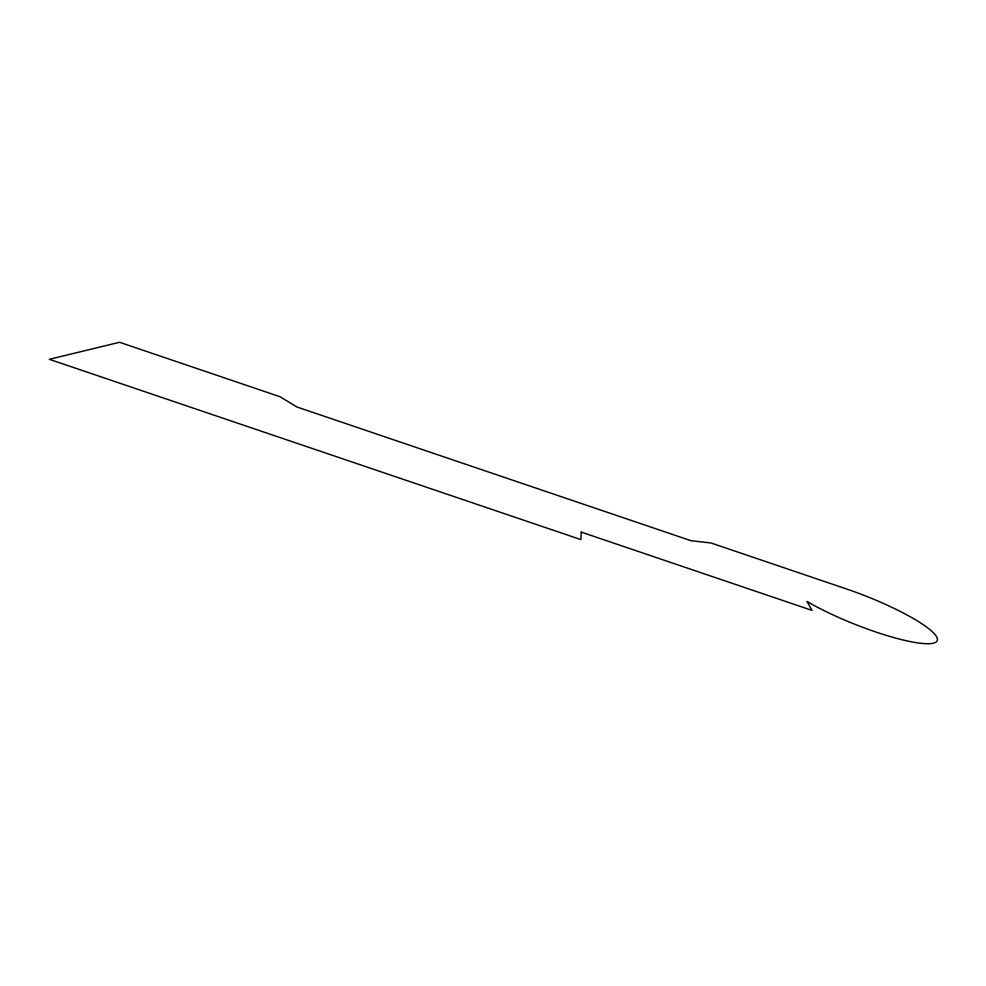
<?xml version="1.0" encoding="UTF-8"?>
<svg xmlns="http://www.w3.org/2000/svg" width="986" height="986" viewBox="0 0 986 986"><rect width="100%" height="100%" fill="white"/><g stroke="black" fill="none" stroke-linecap="round" stroke-linejoin="round"><path stroke-width="1.48" d="M581.247 532.107L580.877 539.588L49.3 359.298L119.577 342.29L280.147 396.779L296.737 406.922L691.087 540.735L710.906 542.953L845.877 588.753A82.171 15.135 21.6 0 1 934.099 642.983A82.171 15.135 21.6 0 1 807.016 601.448L812.045 610.396L581.247 532.107"/></g></svg>
